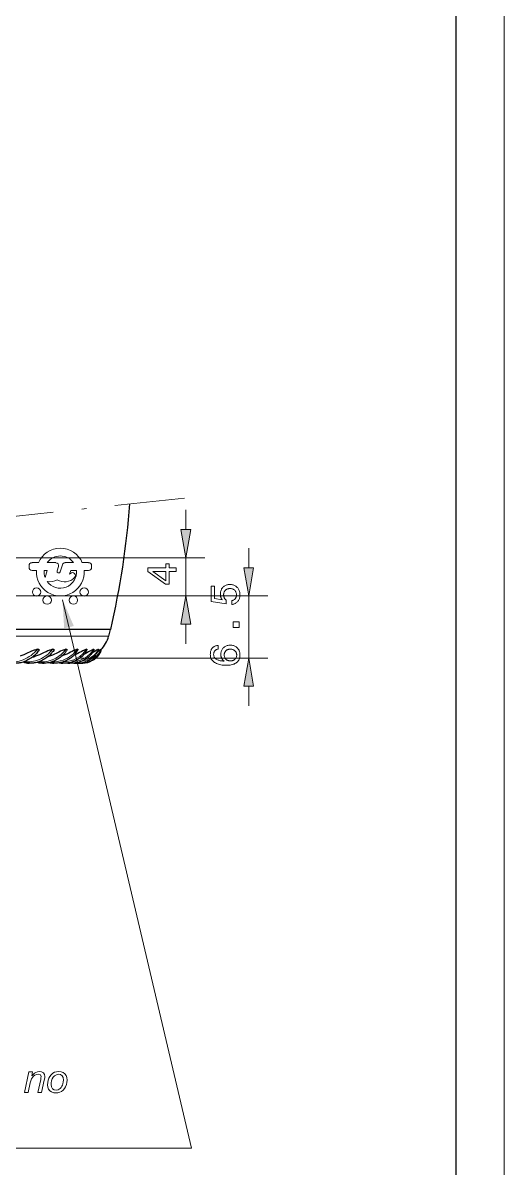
# Model space of a CAD drawing. Extents: x 0 to 297, y 0 to 420.
# Drawn here: x 246.6 to 297, y 90.8 to 210.7 of the extents above; entities that cross this region are included whole.
import ezdxf

# ---------------------------------------------------------------- set-up
doc = ezdxf.new("R2010")
doc.units = 0
doc.linetypes.add('DASHDOT', pattern=[18.5, 12, -3, 0.5, -3])

msp = doc.modelspace()

# ---------------------------------------------------------------- linework, layer by layer
at = {"lineweight": 13}
for p, q in [((297, 0), (297, 420)), ((217.07, 154.72), (265.69, 154.72)), ((216.15, 150.72), (272.27, 150.72)), ((216.15, 150.72), (265.69, 150.72))]:
    msp.add_line(p, q, dxfattribs=at)
at = {"color": 3, "lineweight": 30}
msp.add_line((292, 5), (292, 415), dxfattribs=at)
at = {"linetype": 'DASHDOT', "lineweight": 13}
msp.add_line((237.88, 158.21), (263.56, 160.97), dxfattribs=at)
at = {"lineweight": 13, "ltscale": 0.051139}
for p, q in [((263.69, 157.68), (263.69, 159.72)), ((270.27, 153.68), (270.27, 155.72)), ((263.69, 145.72), (263.69, 147.77)), ((270.27, 139.22), (270.27, 141.27))]:
    msp.add_line(p, q, dxfattribs=at)
at = {"lineweight": 13, "ltscale": 0.1}
msp.add_line((263.69, 150.72), (263.69, 154.72), dxfattribs=at)
at = {"lineweight": 13, "ltscale": 0.004687}
for p, q in [((247.28, 153.71), (247.28, 153.89)), ((253.83, 153.71), (253.83, 153.89))]:
    msp.add_line(p, q, dxfattribs=at)
at = {"lineweight": 13, "ltscale": 0.016583}
for p, q in [((247.6, 154.21), (248.26, 154.21)), ((252.86, 154.21), (253.52, 154.21))]:
    msp.add_line(p, q, dxfattribs=at)
at = {"lineweight": 13, "ltscale": 0.02204}
msp.add_line((249.19, 154.21), (250.07, 154.21), dxfattribs=at)
at = {"lineweight": 13, "ltscale": 0.011918}
msp.add_line((250.37, 153.8), (250.23, 153.35), dxfattribs=at)
at = {"lineweight": 13, "ltscale": 0.019315}
msp.add_line((250.77, 153.99), (250.55, 153.25), dxfattribs=at)
at = {"lineweight": 13, "ltscale": 0.021388}
msp.add_line((251.07, 154.21), (251.93, 154.21), dxfattribs=at)
at = {"lineweight": 13, "ltscale": 0.011689}
for p, q in [((247.6, 153.39), (248.06, 153.39)), ((253.05, 153.39), (253.52, 153.39))]:
    msp.add_line(p, q, dxfattribs=at)
at = {"lineweight": 13, "ltscale": 0.007897}
msp.add_line((248.88, 153.39), (249.19, 153.39), dxfattribs=at)
at = {"lineweight": 13, "ltscale": 0.019275}
msp.add_line((249.19, 153.39), (248.97, 152.66), dxfattribs=at)
at = {"lineweight": 13, "ltscale": 0.010105}
msp.add_line((251.64, 153.39), (251.52, 153.01), dxfattribs=at)
at = {"lineweight": 13, "ltscale": 0.014944}
msp.add_line((251.64, 153.39), (252.24, 153.39), dxfattribs=at)
at = {"lineweight": 13, "ltscale": 0.1625}
msp.add_line((270.27, 144.22), (270.27, 150.72), dxfattribs=at)
at = {"lineweight": 13, "ltscale": 0.415315}
msp.add_line((255.61, 146.52), (239, 146.52), dxfattribs=at)
at = {"lineweight": 30, "ltscale": 0.41815}
msp.add_line((255.83, 147.22), (239.1, 147.22), dxfattribs=at)
at = {"lineweight": 30, "ltscale": 0.018144}
msp.add_line((255.78, 147.22), (255.61, 146.52), dxfattribs=at)
at = {"lineweight": 30, "ltscale": 0.004182}
msp.add_line((249.42, 144.41), (249.26, 144.36), dxfattribs=at)
at = {"lineweight": 13, "ltscale": 0.489464}
msp.add_line((252.69, 144.22), (272.27, 144.22), dxfattribs=at)
at = {"lineweight": 30, "ltscale": 0.003277}
msp.add_line((252.11, 143.68), (251.98, 143.69), dxfattribs=at)
at = {"lineweight": 30, "ltscale": 0.000293808}
msp.add_line((252.43, 143.68), (252.42, 143.68), dxfattribs=at)
at = {"lineweight": 13}
for points in [[(263.17, 157.68), (263.69, 154.72), (264.21, 157.68)], [(262.69, 153.29), (261.95, 153.29), (261.95, 151.94), (261.57, 151.94), (259.73, 153.28), (259.73, 153.68), (261.6, 153.68), (261.6, 154.07), (261.95, 154.07), (261.95, 153.68), (262.69, 153.68)], [(269.75, 153.68), (270.27, 150.72), (270.79, 153.68)], [(261.6, 152.31), (261.6, 153.29), (260.24, 153.29)], [(268.49, 149.83), (268.49, 150.23), (268.54, 150.24), (268.58, 150.25), (268.62, 150.26), (268.66, 150.28), (268.7, 150.3), (268.73, 150.32), (268.77, 150.34), (268.8, 150.36), (268.83, 150.39), (268.86, 150.42), (268.88, 150.46), (268.9, 150.49), (268.92, 150.53), (268.94, 150.56), (268.95, 150.6), (268.97, 150.65), (268.98, 150.69), (268.98, 150.73), (268.99, 150.78), (268.99, 150.83), (268.99, 150.89), (268.98, 150.95), (268.97, 151), (268.96, 151.05), (268.94, 151.1), (268.92, 151.15), (268.9, 151.19), (268.87, 151.24), (268.84, 151.28), (268.8, 151.31), (268.77, 151.35), (268.73, 151.38), (268.68, 151.41), (268.64, 151.43), (268.59, 151.45), (268.54, 151.47), (268.49, 151.48), (268.44, 151.49), (268.38, 151.5), (268.32, 151.5), (268.26, 151.5), (268.2, 151.49), (268.15, 151.48), (268.1, 151.47), (268.05, 151.45), (268, 151.43), (267.95, 151.41), (267.91, 151.38), (267.87, 151.35), (267.83, 151.32), (267.8, 151.28), (267.77, 151.24), (267.74, 151.2), (267.72, 151.15), (267.7, 151.1), (267.68, 151.05), (267.67, 151), (267.66, 150.95), (267.65, 150.89), (267.65, 150.83), (267.65, 150.79), (267.66, 150.76), (267.66, 150.73), (267.66, 150.69), (267.67, 150.66), (267.68, 150.63), (267.69, 150.6), (267.7, 150.57), (267.71, 150.54), (267.72, 150.51), (267.74, 150.48), (267.75, 150.45), (267.77, 150.43), (267.79, 150.4), (267.81, 150.37), (267.83, 150.35), (267.85, 150.33), (267.88, 150.3), (267.9, 150.28), (267.93, 150.26), (267.93, 149.91), (266.34, 150.15), (266.34, 151.75), (266.69, 151.75), (266.69, 150.44), (267.5, 150.32), (267.48, 150.34), (267.46, 150.36), (267.45, 150.39), (267.43, 150.41), (267.42, 150.44), (267.4, 150.46), (267.39, 150.49), (267.38, 150.52), (267.37, 150.54), (267.36, 150.57), (267.35, 150.6), (267.34, 150.63), (267.33, 150.66), (267.33, 150.69), (267.32, 150.73), (267.32, 150.76), (267.31, 150.79), (267.31, 150.82), (267.31, 150.86), (267.31, 150.89), (267.31, 150.98), (267.32, 151.07), (267.33, 151.15), (267.35, 151.23), (267.38, 151.31), (267.41, 151.38), (267.44, 151.45), (267.48, 151.52), (267.53, 151.58), (267.58, 151.64), (267.64, 151.69), (267.7, 151.74), (267.76, 151.78), (267.83, 151.82), (267.9, 151.85), (267.97, 151.87), (268.05, 151.89), (268.13, 151.91), (268.21, 151.91), (268.3, 151.92), (268.39, 151.91), (268.48, 151.91), (268.57, 151.89), (268.65, 151.87), (268.73, 151.84), (268.8, 151.81), (268.87, 151.77), (268.94, 151.73), (269.01, 151.68), (269.07, 151.62), (269.12, 151.56), (269.17, 151.49), (269.21, 151.42), (269.25, 151.35), (269.29, 151.28), (269.31, 151.2), (269.33, 151.11), (269.35, 151.03), (269.36, 150.94), (269.36, 150.84), (269.36, 150.76), (269.35, 150.68), (269.34, 150.6), (269.32, 150.53), (269.3, 150.45), (269.27, 150.39), (269.24, 150.32), (269.21, 150.26), (269.16, 150.2), (269.12, 150.14), (269.07, 150.09), (269.02, 150.04), (268.96, 149.99), (268.9, 149.96), (268.84, 149.92), (268.78, 149.89), (268.71, 149.87), (268.64, 149.85), (268.57, 149.84)], [(264.21, 147.77), (263.69, 150.72), (263.17, 147.77)], [(269.27, 147.4), (268.63, 147.4), (268.63, 148), (269.27, 148)], [(267.08, 145.54), (267.08, 145.14), (267.04, 145.14), (266.99, 145.13), (266.95, 145.12), (266.91, 145.1), (266.88, 145.09), (266.84, 145.07), (266.81, 145.05), (266.78, 145.03), (266.75, 145.01), (266.73, 144.98), (266.7, 144.95), (266.68, 144.92), (266.66, 144.89), (266.65, 144.85), (266.63, 144.81), (266.62, 144.77), (266.61, 144.73), (266.61, 144.69), (266.6, 144.64), (266.6, 144.6), (266.61, 144.53), (266.61, 144.47), (266.63, 144.41), (266.65, 144.36), (266.67, 144.31), (266.7, 144.26), (266.74, 144.21), (266.78, 144.17), (266.82, 144.13), (266.87, 144.09), (266.93, 144.06), (266.99, 144.03), (267.06, 144), (267.13, 143.98), (267.21, 143.95), (267.3, 143.94), (267.39, 143.92), (267.48, 143.91), (267.58, 143.9), (267.69, 143.89), (267.66, 143.91), (267.63, 143.94), (267.6, 143.97), (267.57, 144), (267.55, 144.03), (267.52, 144.06), (267.5, 144.09), (267.48, 144.13), (267.46, 144.16), (267.44, 144.2), (267.43, 144.23), (267.41, 144.27), (267.4, 144.31), (267.39, 144.35), (267.38, 144.39), (267.37, 144.43), (267.37, 144.47), (267.36, 144.52), (267.36, 144.56), (267.36, 144.61), (267.36, 144.69), (267.37, 144.77), (267.38, 144.85), (267.4, 144.92), (267.43, 144.99), (267.46, 145.06), (267.49, 145.12), (267.53, 145.18), (267.58, 145.24), (267.63, 145.3), (267.69, 145.35), (267.75, 145.39), (267.81, 145.43), (267.88, 145.47), (267.95, 145.5), (268.02, 145.52), (268.1, 145.54), (268.18, 145.55), (268.27, 145.56), (268.35, 145.56), (268.44, 145.56), (268.52, 145.55), (268.61, 145.54), (268.68, 145.52), (268.76, 145.49), (268.83, 145.46), (268.9, 145.43), (268.96, 145.38), (269.02, 145.33), (269.08, 145.28), (269.13, 145.22), (269.18, 145.16), (269.22, 145.1), (269.26, 145.03), (269.29, 144.96), (269.31, 144.88), (269.33, 144.8), (269.35, 144.72), (269.36, 144.63), (269.36, 144.54), (269.35, 144.44), (269.34, 144.34), (269.33, 144.25), (269.3, 144.16), (269.27, 144.08), (269.23, 144), (269.18, 143.93), (269.13, 143.86), (269.06, 143.8), (268.99, 143.74), (268.92, 143.68), (268.83, 143.64), (268.75, 143.59), (268.65, 143.56), (268.55, 143.53), (268.44, 143.5), (268.33, 143.48), (268.2, 143.47), (268.08, 143.46), (267.94, 143.46), (267.78, 143.46), (267.63, 143.47), (267.49, 143.48), (267.36, 143.5), (267.23, 143.53), (267.11, 143.56), (266.99, 143.6), (266.89, 143.65), (266.79, 143.7), (266.69, 143.76), (266.61, 143.82), (266.54, 143.88), (266.47, 143.96), (266.41, 144.03), (266.36, 144.11), (266.32, 144.2), (266.29, 144.29), (266.27, 144.39), (266.26, 144.49), (266.25, 144.59), (266.26, 144.67), (266.26, 144.76), (266.27, 144.83), (266.29, 144.9), (266.31, 144.97), (266.33, 145.04), (266.36, 145.1), (266.39, 145.16), (266.43, 145.22), (266.47, 145.27), (266.52, 145.31), (266.56, 145.36), (266.62, 145.4), (266.67, 145.43), (266.73, 145.46), (266.8, 145.48), (266.86, 145.5), (266.93, 145.52), (267.01, 145.53)], [(268.36, 145.15), (268.3, 145.14), (268.24, 145.14), (268.19, 145.13), (268.14, 145.12), (268.09, 145.1), (268.05, 145.09), (268, 145.07), (267.96, 145.04), (267.93, 145.01), (267.89, 144.98), (267.86, 144.95), (267.83, 144.91), (267.8, 144.88), (267.78, 144.84), (267.76, 144.8), (267.74, 144.75), (267.73, 144.71), (267.72, 144.66), (267.72, 144.61), (267.71, 144.56), (267.72, 144.5), (267.72, 144.44), (267.73, 144.39), (267.74, 144.34), (267.76, 144.29), (267.78, 144.25), (267.8, 144.21), (267.82, 144.17), (267.85, 144.13), (267.89, 144.09), (267.92, 144.06), (267.96, 144.03), (268, 144.01), (268.05, 143.99), (268.09, 143.97), (268.14, 143.95), (268.19, 143.94), (268.25, 143.93), (268.3, 143.93), (268.36, 143.93), (268.42, 143.93), (268.48, 143.93), (268.53, 143.94), (268.58, 143.95), (268.63, 143.97), (268.68, 143.99), (268.72, 144.01), (268.76, 144.03), (268.8, 144.06), (268.84, 144.09), (268.87, 144.13), (268.9, 144.16), (268.93, 144.2), (268.95, 144.24), (268.97, 144.29), (268.99, 144.33), (269, 144.38), (269.01, 144.43), (269.02, 144.49), (269.02, 144.54), (269.02, 144.59), (269.01, 144.64), (269, 144.69), (268.99, 144.74), (268.97, 144.78), (268.95, 144.83), (268.93, 144.87), (268.9, 144.91), (268.87, 144.94), (268.83, 144.98), (268.8, 145.01), (268.76, 145.04), (268.71, 145.06), (268.67, 145.09), (268.62, 145.1), (268.58, 145.12), (268.52, 145.13), (268.47, 145.14), (268.41, 145.14)], [(270.79, 141.27), (270.27, 144.22), (269.75, 141.27)], [(246.82, 98.72), (247.27, 100.89), (247.66, 100.89), (247.57, 100.49), (247.71, 100.63), (247.85, 100.74), (247.98, 100.83), (248.17, 100.9), (248.37, 100.93), (248.6, 100.89), (248.78, 100.79), (248.89, 100.62), (248.93, 100.4), (248.92, 100.25), (248.87, 100.03), (248.58, 98.72), (248.2, 98.72), (248.5, 100.1), (248.53, 100.27), (248.54, 100.4), (248.47, 100.57), (248.25, 100.64), (248.07, 100.62), (247.9, 100.55), (247.74, 100.43), (247.64, 100.31), (247.55, 100.15), (247.47, 99.96), (247.41, 99.73), (247.2, 98.72)], [(249.22, 99.55), (249.24, 99.79), (249.28, 100.02), (249.35, 100.22), (249.46, 100.42), (249.59, 100.59), (249.76, 100.74), (249.95, 100.85), (250.16, 100.91), (250.4, 100.93), (250.64, 100.9), (250.85, 100.82), (251.02, 100.69), (251.16, 100.51), (251.24, 100.29), (251.26, 100.03), (251.25, 99.79), (251.2, 99.56), (251.11, 99.34), (251, 99.14), (250.86, 98.98), (250.69, 98.85), (250.5, 98.76), (250.3, 98.7), (250.1, 98.68), (249.86, 98.71), (249.64, 98.79), (249.46, 98.92), (249.33, 99.09), (249.25, 99.3)], [(249.6, 99.58), (249.63, 99.32), (249.74, 99.13), (249.9, 99.01), (250.11, 98.97), (250.34, 99.02), (250.45, 99.08), (250.55, 99.16), (250.64, 99.27), (250.71, 99.38), (250.78, 99.51), (250.83, 99.65), (250.87, 99.84), (250.89, 100.03), (250.85, 100.29), (250.74, 100.48), (250.58, 100.6), (250.38, 100.64), (250.22, 100.62), (250.07, 100.56), (249.94, 100.46), (249.82, 100.32), (249.72, 100.15), (249.65, 99.96), (249.61, 99.76)]]:
    msp.add_lwpolyline(points, close=True, dxfattribs=at)
msp.add_lwpolyline([(250.78, 150.32), (264.3, 92.92), (191.47, 92.92)], dxfattribs=at)
at = {"lineweight": 30}
for points in [[(248.16, 145.13), (248.07, 145.11), (247.99, 145.09), (247.9, 145.06), (247.81, 145.03), (247.72, 145), (247.63, 144.96), (247.53, 144.93), (247.34, 144.84), (247.14, 144.75), (246.94, 144.66), (246.74, 144.57), (246.53, 144.49), (246.43, 144.45), (246.34, 144.41)], [(249.74, 145.13), (249.67, 145.11), (249.59, 145.09), (249.51, 145.06), (249.42, 145.03), (249.34, 145), (249.25, 144.96), (249.07, 144.88), (248.87, 144.8), (248.58, 144.66), (248.38, 144.57), (248.27, 144.53), (248.17, 144.49), (248.07, 144.45), (247.97, 144.41)], [(248.16, 145.13), (248.2, 145.13), (248.23, 145.14), (248.27, 145.13), (248.28, 145.13), (248.29, 145.13), (248.3, 145.12), (248.31, 145.11), (248.32, 145.1), (248.32, 145.09), (248.33, 145.08), (248.32, 145.06), (248.32, 145.05), (248.32, 145.03), (248.3, 145), (248.29, 144.98)], [(251.13, 145.13), (251.06, 145.11), (250.99, 145.09), (250.92, 145.06), (250.84, 145.03), (250.76, 145), (250.59, 144.93), (250.41, 144.84), (250.13, 144.71), (249.93, 144.61), (249.73, 144.53), (249.62, 144.49), (249.52, 144.45), (249.42, 144.41)], [(249.74, 145.13), (249.78, 145.13), (249.81, 145.14), (249.83, 145.14), (249.84, 145.13), (249.86, 145.13), (249.87, 145.12), (249.87, 145.12), (249.88, 145.11), (249.88, 145.1), (249.89, 145.09), (249.89, 145.07), (249.88, 145.06), (249.88, 145.04), (249.87, 145.03), (249.86, 145.01)], [(252.31, 145.13), (252.25, 145.11), (252.19, 145.09), (252.12, 145.06), (252.04, 145.03), (251.97, 145), (251.8, 144.92), (251.63, 144.83), (251.44, 144.74), (251.24, 144.64), (251.14, 144.6), (251.04, 144.55), (250.94, 144.51), (250.83, 144.47), (250.73, 144.43)], [(251.13, 145.13), (251.17, 145.13), (251.2, 145.14), (251.21, 145.14), (251.22, 145.13), (251.23, 145.13), (251.24, 145.12), (251.24, 145.12), (251.25, 145.11), (251.25, 145.1), (251.25, 145.08), (251.25, 145.07), (251.24, 145.06), (251.23, 145.04)], [(253.34, 145.09), (253.31, 145.03), (253.27, 144.95), (253.22, 144.86), (253.19, 144.8), (253.15, 144.75), (253.11, 144.69), (253.07, 144.64), (252.99, 144.54), (252.93, 144.49), (252.88, 144.43), (252.83, 144.39), (252.78, 144.34), (252.72, 144.3), (252.61, 144.21), (252.49, 144.13), (252.37, 144.06), (252.24, 143.99), (252.11, 143.93), (251.98, 143.87), (251.91, 143.85)], [(253.28, 145.13), (253.22, 145.11), (253.17, 145.09), (253.1, 145.06), (253.04, 145.03), (252.9, 144.96), (252.74, 144.88), (252.57, 144.79), (252.39, 144.69), (252.19, 144.6), (252.09, 144.55), (251.99, 144.51)], [(252.31, 145.13), (252.34, 145.13), (252.37, 145.14), (252.38, 145.14), (252.39, 145.13), (252.4, 145.13), (252.4, 145.12), (252.4, 145.12), (252.4, 145.11), (252.4, 145.1), (252.4, 145.08), (252.39, 145.07)], [(254.06, 145.11), (254.05, 145.08), (254.01, 144.98), (253.96, 144.88), (253.92, 144.81), (253.88, 144.74), (253.82, 144.65), (253.77, 144.6), (253.73, 144.55), (253.68, 144.5), (253.64, 144.45), (253.57, 144.38), (253.5, 144.32), (253.43, 144.26), (253.37, 144.22), (253.32, 144.18), (253.26, 144.14), (253.2, 144.1), (253.08, 144.02), (252.95, 143.96), (252.82, 143.9), (252.68, 143.85)], [(254.01, 145.13), (253.97, 145.11), (253.91, 145.08), (253.86, 145.06), (253.73, 144.99), (253.51, 144.86), (253.33, 144.76), (253.14, 144.66), (253.04, 144.61)], [(254.55, 145.13), (254.53, 145.07), (254.51, 145.02), (254.49, 144.97), (254.45, 144.88), (254.43, 144.82), (254.4, 144.77), (254.37, 144.72), (254.34, 144.68), (254.29, 144.61), (254.24, 144.54), (254.17, 144.46), (254.12, 144.41), (254.08, 144.36), (254.02, 144.31), (253.93, 144.23), (253.83, 144.16), (253.75, 144.1), (253.69, 144.06), (253.62, 144.03), (253.56, 143.99), (253.5, 143.96), (253.37, 143.9), (253.23, 143.85)], [(253.28, 145.13), (253.3, 145.13), (253.32, 145.14), (253.33, 145.14), (253.34, 145.13), (253.34, 145.13), (253.34, 145.12), (253.34, 145.11), (253.34, 145.1), (253.34, 145.09)], [(254.81, 145.14), (254.79, 145.06), (254.76, 144.98), (254.73, 144.88), (254.7, 144.82), (254.67, 144.76), (254.63, 144.69), (254.59, 144.63), (254.56, 144.58), (254.52, 144.53), (254.48, 144.48), (254.43, 144.42), (254.37, 144.36), (254.29, 144.28), (254.24, 144.23), (254.18, 144.19), (254.13, 144.15), (254.07, 144.11), (253.96, 144.04), (253.85, 143.97), (253.76, 143.93), (253.7, 143.9), (253.63, 143.87), (253.56, 143.85)], [(254.83, 145.12), (254.81, 145.04), (254.79, 144.95), (254.77, 144.9), (254.75, 144.85), (254.72, 144.77), (254.69, 144.7), (254.66, 144.65), (254.62, 144.59), (254.58, 144.53), (254.54, 144.47), (254.49, 144.41), (254.44, 144.36), (254.39, 144.31), (254.34, 144.26), (254.3, 144.22), (254.24, 144.17), (254.18, 144.12), (254.12, 144.08), (254.06, 144.04), (254, 144.01), (253.93, 143.97), (253.82, 143.92), (253.71, 143.87), (253.67, 143.85)], [(254.52, 145.13), (254.44, 145.09), (254.35, 145.03), (254.17, 144.91), (254.03, 144.82), (253.87, 144.73)], [(254.01, 145.13), (254.03, 145.13), (254.04, 145.14), (254.05, 145.14), (254.05, 145.14), (254.06, 145.13), (254.06, 145.13), (254.06, 145.12), (254.06, 145.11)], [(254.52, 145.13), (254.53, 145.13), (254.54, 145.14), (254.54, 145.14), (254.55, 145.14), (254.55, 145.13), (254.55, 145.13), (254.55, 145.13)], [(246.79, 143.85), (246.66, 143.8), (246.53, 143.76), (246.41, 143.73), (246.28, 143.71), (246.2, 143.69), (246.12, 143.68), (246.03, 143.68), (245.97, 143.67), (245.9, 143.67), (245.84, 143.67), (245.77, 143.68), (245.68, 143.69), (245.6, 143.7), (245.53, 143.72), (245.47, 143.73), (245.41, 143.75), (245.36, 143.77), (245.31, 143.79), (245.25, 143.82), (245.2, 143.85), (245.14, 143.89)], [(248.29, 144.98), (248.22, 144.89), (248.14, 144.79), (248.05, 144.69), (247.95, 144.59), (247.85, 144.5), (247.75, 144.41), (247.64, 144.32), (247.53, 144.24), (247.41, 144.16), (247.29, 144.09), (247.17, 144.02), (247.04, 143.96), (246.92, 143.9), (246.79, 143.85)], [(249.86, 145.01), (249.79, 144.92), (249.72, 144.82), (249.67, 144.75), (249.58, 144.65), (249.48, 144.55), (249.38, 144.46), (249.27, 144.37), (249.16, 144.28), (249.05, 144.2), (248.93, 144.13), (248.8, 144.05), (248.68, 143.99), (248.55, 143.93), (248.42, 143.87), (248.36, 143.85)], [(251.23, 145.04), (251.2, 144.99), (251.16, 144.93), (251.13, 144.87), (251.09, 144.82), (251.05, 144.77), (250.96, 144.66), (250.91, 144.61), (250.86, 144.56), (250.76, 144.46), (250.66, 144.37), (250.55, 144.29), (250.44, 144.2), (250.32, 144.13), (250.19, 144.05), (250.07, 143.99), (249.94, 143.93), (249.81, 143.87), (249.74, 143.85)], [(252.39, 145.07), (252.36, 145.01), (252.33, 144.95), (252.3, 144.89), (252.26, 144.84), (252.23, 144.79), (252.16, 144.7), (252.1, 144.62), (252.05, 144.57), (252, 144.52), (251.9, 144.43), (251.8, 144.33), (251.68, 144.25), (251.62, 144.2), (251.5, 144.12), (251.39, 144.06), (251.26, 143.99), (251.13, 143.93), (250.99, 143.87), (250.93, 143.85)], [(248.36, 143.85), (248.23, 143.8), (248.1, 143.76), (247.97, 143.73), (247.83, 143.71), (247.74, 143.69), (247.65, 143.68), (247.58, 143.68), (247.51, 143.67), (247.45, 143.67), (247.38, 143.67), (247.32, 143.68), (247.26, 143.68), (247.2, 143.69), (247.13, 143.7), (247.02, 143.72), (246.92, 143.75), (246.84, 143.78), (246.78, 143.81), (246.73, 143.83)], [(249.74, 143.85), (249.61, 143.8), (249.48, 143.76), (249.35, 143.73), (249.22, 143.71), (249.09, 143.69), (248.96, 143.68), (248.83, 143.67), (248.7, 143.68), (248.62, 143.68), (248.54, 143.69), (248.45, 143.7), (248.39, 143.72), (248.33, 143.73), (248.27, 143.75), (248.21, 143.77), (248.16, 143.78)], [(250.93, 143.85), (250.8, 143.8), (250.66, 143.76), (250.57, 143.74), (250.48, 143.72), (250.4, 143.71), (250.26, 143.69), (250.13, 143.68), (249.99, 143.67), (249.86, 143.68), (249.75, 143.68), (249.64, 143.7), (249.54, 143.72), (249.47, 143.73), (249.41, 143.75)], [(251.91, 143.85), (251.78, 143.8), (251.64, 143.76), (251.51, 143.73), (251.37, 143.71), (251.24, 143.69), (251.1, 143.68), (250.96, 143.67), (250.83, 143.68), (250.69, 143.69), (250.57, 143.7), (250.47, 143.72)], [(252.68, 143.85), (252.54, 143.8), (252.4, 143.76), (252.26, 143.73), (252.12, 143.7), (251.97, 143.69), (251.83, 143.68), (251.68, 143.67), (251.54, 143.68), (251.47, 143.68), (251.4, 143.69), (251.33, 143.7)]]:
    msp.add_lwpolyline(points, dxfattribs=at)
at = {"lineweight": 13}
for centre in [(248.07, 151.13), (253.05, 151.13), (249.18, 150.28), (251.93, 150.28)]:
    msp.add_circle(centre, 0.438, dxfattribs=at)
at = {"lineweight": 30}
for centre, radius, start, end in [((173.05, 166.52), 85, 346.876, 355.8393), ((252.69, 147.22), 3, 314.4229, 346.3868), ((249.34, 152.02), 8.78, 305.5849, 308.3198), ((254.81, 145.12), 0.0162, 87.8104, 151.1996), ((246.67, 148.1), 3.91, 283.8855, 289.3855), ((247.5, 146.32), 2.65, 251.5988, 265.657), ((248.83, 146.27), 2.59, 254.2155, 270.9727), ((250, 146.41), 2.73, 257.069, 267.2833), ((250.96, 146.46), 2.79, 259.6356, 266.8353), ((251.71, 146.49), 2.82, 262.0507, 266.9323), ((252.26, 146.51), 2.83, 264.2821, 290.151), ((252.59, 146.48), 2.81, 266.5597, 290.3082), ((252.71, 146.39), 2.72, 268.6863, 290.7173)]:
    msp.add_arc(centre, radius, start, end, dxfattribs=at)
at = {"lineweight": 13}
for centre, radius, start, end in [((250.56, 153.22), 2.5, 23.169, 156.831), ((250.56, 153.22), 1.69, 35.6534, 144.3466), ((247.6, 153.89), 0.312, 90, 180), ((247.6, 153.71), 0.312, 180, 270), ((250.07, 153.89), 0.312, 342.8838, 90), ((251.07, 153.89), 0.312, 90, 162.8838), ((253.52, 153.89), 0.312, 0, 90), ((253.52, 153.71), 0.312, 270, 360), ((250.56, 153.22), 2.5, 176.0754, 3.9246), ((250.56, 153.22), 1.69, 174.1804, 199.5878), ((250.56, 153.22), 1.69, 215.3901, 5.8196), ((249.51, 153.74), 1.53, 257.7694, 298.5752), ((250.39, 153.3), 0.168, 162.8838, 342.8838), ((250.98, 153.74), 1.54, 241.1717, 314.0812), ((250.98, 153.74), 0.912, 306.1469, 314.0812), ((251.83, 152.86), 0.312, 314.0812, 134.0812)]:
    msp.add_arc(centre, radius, start, end, dxfattribs=at)
for centre, major_axis, ratio, start_param, end_param in [((246.66, 145.34), (1.81, 1.16), 0.541675, 3.496175, 5.272916), ((248.12, 145.34), (1.86, 1.07), 0.579228, 3.678976, 5.362978), ((249.4, 145.34), (1.92, 0.96), 0.612372, 3.861909, 5.458755), ((250.47, 145.34), (1.98, 0.84), 0.640856, 4.629393, 5.560478), ((251.35, 145.34), (2.03, 0.7), 0.664463, 4.246837, 5.66811), ((252.01, 145.34), (2.08, 0.54), 0.683013, 4.468967, 5.781256), ((252.46, 145.34), (2.12, 0.37), 0.696364, 4.726576, 5.899094), ((252.69, 145.34), (2.14, 0.19), 0.704416, 5.067486, 6.020372), ((252.7, 145.34), (2.15, 0), 0.707107, 5.774415, 6.1315), ((250.47, 145.34), (1.98, 0.84), 0.640856, 4.051173, 4.629393)]:
    msp.add_ellipse(centre, major_axis=major_axis, ratio=ratio, start_param=start_param, end_param=end_param, dxfattribs=at)
for points in [[(263.17, 157.68), (263.69, 154.72), (263.17, 157.68), (264.21, 157.68)], [(269.75, 153.68), (270.27, 150.72), (269.75, 153.68), (270.79, 153.68)], [(251.97, 147.57), (250.78, 150.32), (250.96, 147.33)], [(264.21, 147.77), (263.69, 150.72), (264.21, 147.77), (263.17, 147.77)], [(270.79, 141.27), (270.27, 144.22), (270.79, 141.27), (269.75, 141.27)]]:
    msp.add_solid(points, dxfattribs=at)

doc.saveas('drawing.dxf')
